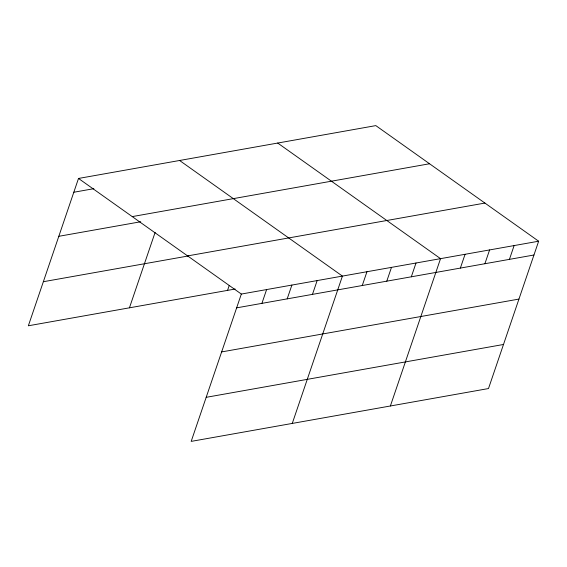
<?xml version="1.0" encoding="UTF-8"?>
<svg xmlns="http://www.w3.org/2000/svg" width="567" height="567" viewBox="0 0 567 567"><rect width="100%" height="100%" fill="white"/><g stroke="black" fill="none" stroke-linecap="round" stroke-linejoin="round"><path stroke-width="0.85" d="M538.65 241.216L241.336 294.06L191.185 441.388L488.492 388.551L538.65 241.216L375.815 125.612L78.508 178.449L28.35 325.784L235.163 289.028M129.439 307.817L155.117 232.385M227.551 290.382L229.245 285.392M261.911 303.359L266.61 289.567M287.185 298.873L291.885 285.073M312.46 294.379L317.151 280.587M292.267 423.421L342.425 276.094L179.59 160.489M362.256 285.527L366.955 271.735M386.786 281.168L391.478 267.376M411.316 276.809L416.008 263.01M390.379 405.986L440.538 258.651L277.702 143.047M460.369 268.092L465.068 254.292M484.898 263.733L489.59 249.934M509.428 259.367L514.12 245.575M73.809 192.248L93.853 188.683M132.239 216.601L429.552 163.757M58.805 236.311L140.722 221.754M187.606 255.908L484.913 203.064M43.354 281.714L188.421 255.937M236.645 307.853L533.951 255.008M221.64 351.923L518.954 299.078M206.182 397.325L503.496 344.481M78.508 178.449L241.336 294.06"/></g></svg>
